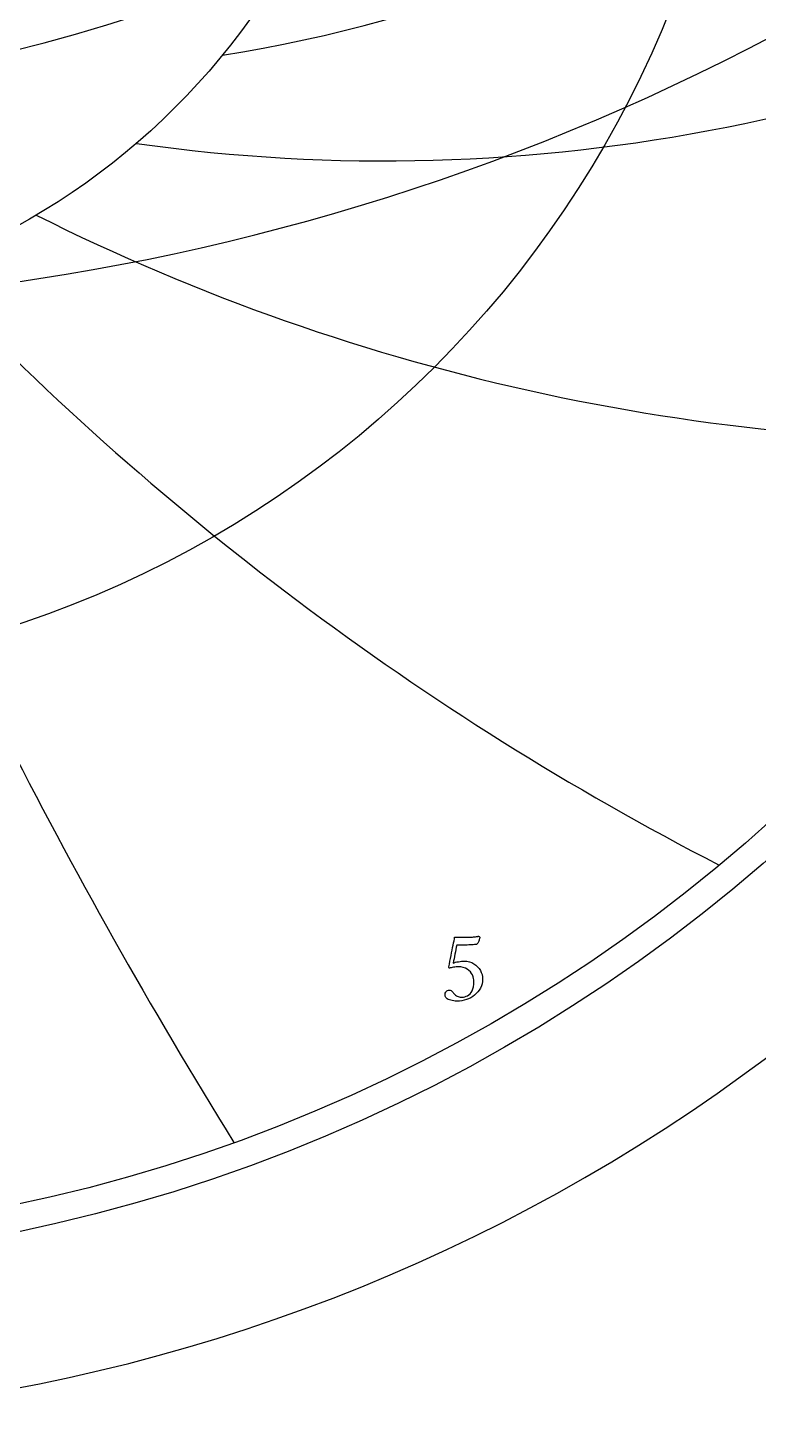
# Model space of a CAD drawing. Header units: millimetres. Extents: x -50 to 50, y -50 to 64.
# Drawn here: x 9.56 to 29.8, y -50 to -11.42 of the extents above; entities that cross this region are included whole.
import ezdxf

# ---------------------------------------------------------------- set-up
doc = ezdxf.new("R2010")
doc.units = ezdxf.units.MM
for name, color, linetype in [('CUT_OUTER', 1, 'Continuous'), ('ENGRAVE', 7, 'Continuous'), ('ENGRAVE_FINE', 8, 'Continuous'), ('GUIDE', 3, 'Continuous'), ('TEXT', 5, 'Continuous')]:
    doc.layers.add(name, color=color, linetype=linetype)

msp = doc.modelspace()

# ---------------------------------------------------------------- linework, layer by layer
at = {"layer": 'CUT_OUTER'}
msp.add_arc((0, -0.0002), 49.9998, 177.11535, 4.43206, dxfattribs=at)
at = {"layer": 'ENGRAVE'}
for radius in [45, 29.4565, 19.2819]:
    msp.add_circle((0, 0), radius, dxfattribs=at)
for centre, radius, start, end in [((0, 26.5228), 39.6377, 186.81771, 353.18229), ((8.1292, 30.3385), 43.0603, 279.11316, 327.44872), ((19.4199, 33.6363), 48.7465, 261.91601, 300.58445), ((36.314, 36.314), 59.2039, 243.379648, 272.380983), ((66.3174, 38.2884), 82.0468, 223.395653, 242.729876), ((147.4088, 39.4981), 155.4256, 202.100935, 211.768046)]:
    msp.add_arc(centre, radius, start, end, dxfattribs=at)
at = {"layer": 'ENGRAVE_FINE'}
for centre, radius, start, end in [((120.9497, -32.7148), 128.712, 144.51357, 171.022308), ((120.9497, -32.7148), 128.712, 144.51357, 171.022308), ((76.2485, -32.7148), 88.0442, 126.451211, 166.393686), ((76.2485, -32.7148), 88.0442, 126.451211, 166.393686), ((0, 45.402), 64.5313, 225.796451, 314.203549)]:
    msp.add_arc(centre, radius, start, end, dxfattribs=at)
at = {"layer": 'GUIDE'}
msp.add_circle((0, 0), 45.75, dxfattribs=at)
at = {"layer": 'TEXT'}
msp.add_lwpolyline([(21.643, -37.2992), (21.7222, -37.3038), (21.7953, -37.3176), (21.8621, -37.3407), (21.9226, -37.373), (21.9768, -37.4123), (22.0245, -37.4564), (22.0656, -37.5053), (22.1001, -37.5589), (22.1274, -37.6154), (22.1469, -37.6728), (22.1586, -37.7311), (22.1625, -37.7903), (22.1587, -37.8596), (22.1473, -37.9255), (22.1282, -37.988), (22.1015, -38.0472), (22.0685, -38.1025), (22.0305, -38.1536), (21.9876, -38.2005), (21.9397, -38.2431), (21.8878, -38.2811), (21.8329, -38.3144), (21.7749, -38.3429), (21.714, -38.3665), (21.6512, -38.3852), (21.5877, -38.3985), (21.5234, -38.4065), (21.4585, -38.4091), (21.4299, -38.4081), (21.3978, -38.4052), (21.3624, -38.4003), (21.3237, -38.3935), (21.2842, -38.3846), (21.2467, -38.3733), (21.2111, -38.3597), (21.1775, -38.3438), (21.1711, -38.3382), (21.1633, -38.3296), (21.1541, -38.3183), (21.1434, -38.3041), (21.1335, -38.2883), (21.1264, -38.2722), (21.1221, -38.2557), (21.1207, -38.2388), (21.1229, -38.2104), (21.1296, -38.1849), (21.1407, -38.1622), (21.1562, -38.1423), (21.1746, -38.1261), (21.1942, -38.1146), (21.215, -38.1077), (21.2371, -38.1054), (21.264, -38.1081), (21.2878, -38.1164), (21.3087, -38.1301), (21.3265, -38.1494), (21.3429, -38.1708), (21.3595, -38.1909), (21.3763, -38.2098), (21.3932, -38.2274), (21.4141, -38.2458), (21.4369, -38.2612), (21.4616, -38.2735), (21.4883, -38.2828), (21.5159, -38.2896), (21.5433, -38.2945), (21.5706, -38.2974), (21.5976, -38.2984), (21.6346, -38.2958), (21.6718, -38.2881), (21.7091, -38.2753), (21.7466, -38.2573), (21.7827, -38.2333), (21.8158, -38.2026), (21.8459, -38.1652), (21.873, -38.121), (21.8953, -38.0695), (21.9113, -38.0099), (21.9209, -37.9424), (21.9241, -37.8669), (21.9213, -37.8225), (21.9131, -37.7772), (21.8993, -37.7309), (21.8801, -37.6838), (21.8548, -37.6381), (21.8229, -37.5958), (21.7845, -37.5572), (21.7395, -37.522), (21.6872, -37.4928), (21.6267, -37.472), (21.558, -37.4595), (21.4812, -37.4553), (21.4566, -37.4561), (21.428, -37.4585), (21.3955, -37.4625), (21.3592, -37.4681), (21.3235, -37.4747), (21.2932, -37.4819), (21.2681, -37.4896), (21.2484, -37.4979), (21.2443, -37.4971), (21.2403, -37.4947), (21.2365, -37.4907), (21.2328, -37.4851), (21.2297, -37.4786), (21.2275, -37.472), (21.2262, -37.4652), (21.2257, -37.4582), (21.2413, -37.3801), (21.257, -37.302), (21.2726, -37.224), (21.2882, -37.1459), (21.3035, -37.0692), (21.3183, -36.9951), (21.3326, -36.9237), (21.3464, -36.8549), (21.3591, -36.7906), (21.3702, -36.7325), (21.3796, -36.6806), (21.3875, -36.6349), (21.7963, -36.6349), (21.8249, -36.6346), (21.8538, -36.6335), (21.8831, -36.6317), (21.9127, -36.6293), (21.9413, -36.6263), (21.9673, -36.6232), (21.9909, -36.6199), (22.0121, -36.6165), (22.0294, -36.6134), (22.0419, -36.6112), (22.0493, -36.6098), (22.0518, -36.6094), (22.0586, -36.6135), (22.0649, -36.6172), (22.0707, -36.6206), (22.0759, -36.6236), (22.0803, -36.6268), (22.0834, -36.6307), (22.0852, -36.6353), (22.0859, -36.6406), (22.0852, -36.6466), (22.0834, -36.6559), (22.0803, -36.6686), (22.0759, -36.6846), (22.0704, -36.7028), (22.0639, -36.7219), (22.0562, -36.7418), (22.0475, -36.7627), (22.0379, -36.7833), (22.0273, -36.8024), (22.0159, -36.8202), (22.0035, -36.8365), (21.9737, -36.8393), (21.9411, -36.8422), (21.9056, -36.845), (21.8673, -36.8478), (21.8258, -36.8503), (21.7807, -36.8521), (21.7321, -36.8532), (21.6799, -36.8535), (21.4472, -36.8535), (21.4345, -36.9162), (21.422, -36.9795), (21.4096, -37.0433), (21.3975, -37.1076), (21.3853, -37.1714), (21.373, -37.2335), (21.3605, -37.2941), (21.3478, -37.3531), (21.3784, -37.3422), (21.4134, -37.3322), (21.4529, -37.3231), (21.4968, -37.3148), (21.5406, -37.308), (21.5795, -37.3031), (21.6137, -37.3002), (21.643, -37.2992)], close=True, dxfattribs=at)

doc.saveas('drawing.dxf')
